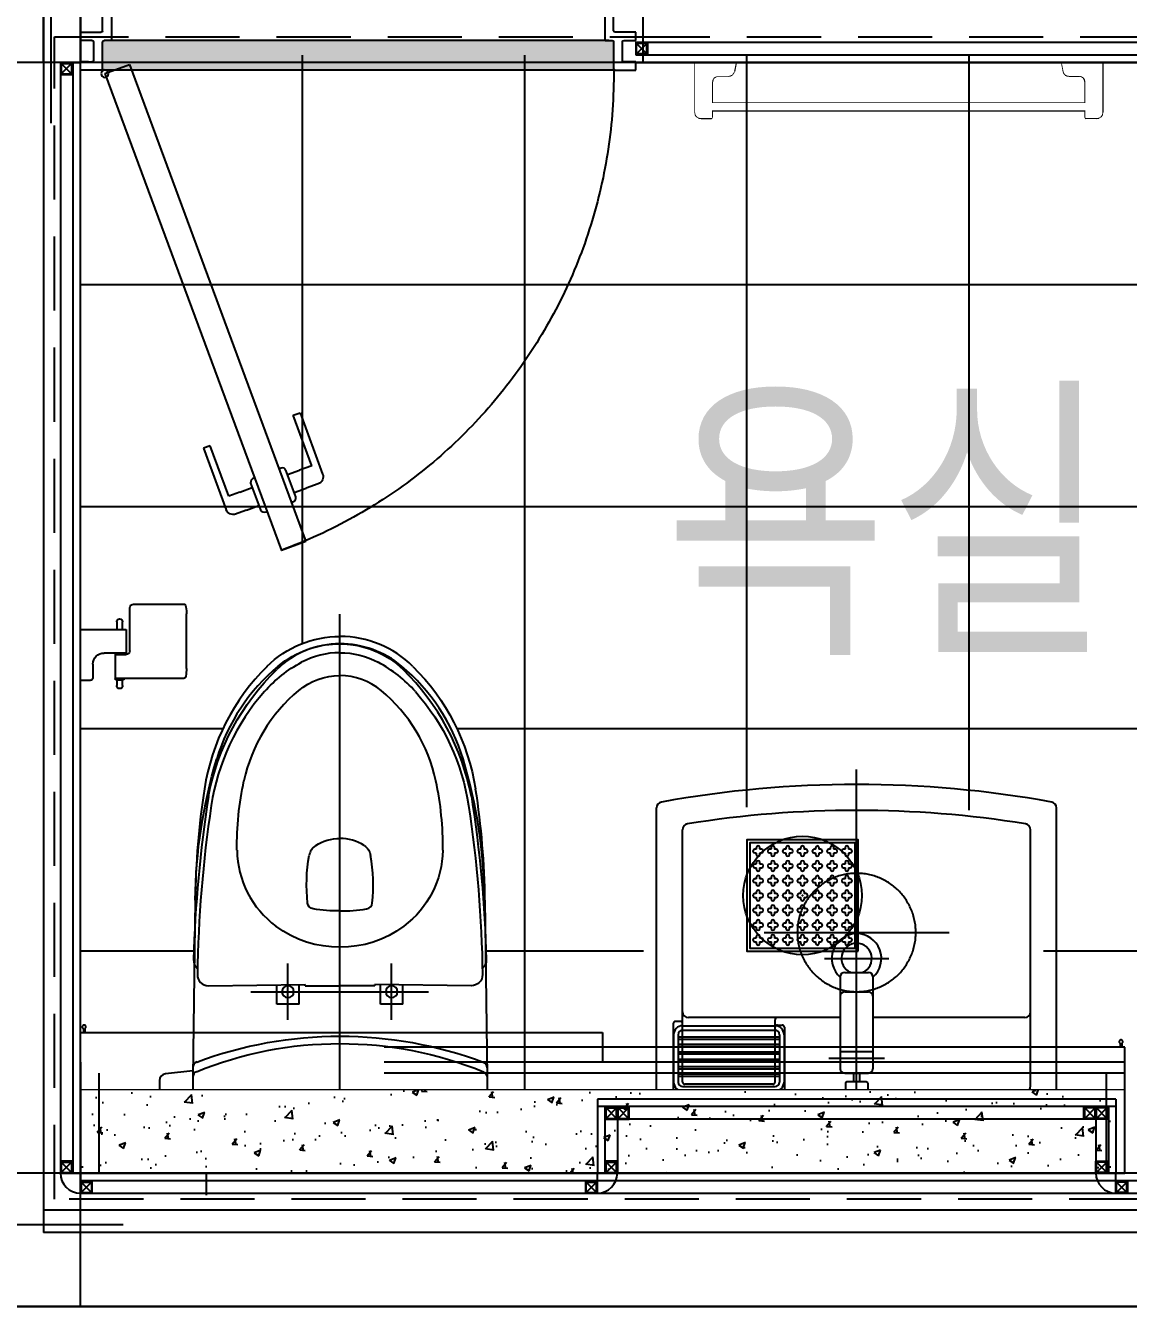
# Model space of a CAD drawing. Header units: millimetres. Extents: x 0 to 1390178, y 0 to 110113.
# Drawn here: x 780618 to 782107, y 23571 to 25301 of the extents above; entities that cross this region are included whole.
import ezdxf
from ezdxf.enums import TextEntityAlignment as Align
from ezdxf.lldxf.tags import DXFTag
from ezdxf.xclip import XClip

# ---------------------------------------------------------------- set-up
doc = ezdxf.new("R2010")
doc.units = ezdxf.units.MM
doc.header["$LTSCALE"] = 100
doc.header["$XCLIPFRAME"] = 0
for name, pattern in [('X - 단위세대 확장형$0$CEN', [62, 60, -1, 0, -1]), ('X - 단위세대 확장형$0$HID', [1.5, 1, -0.5]), ('X - 단위세대 확장형$0$X-55$0$CEN', [65, 60, -2, 1, -2]), ('X - 단위세대 확장형$0$X-55$0$CENTER', [50.8, 31.75, -6.35, 6.35, -6.35]), ('X - 단위세대 확장형$0$X-55$0$HIDDEN2', [4.7625, 3.175, -1.5875]), ('X - 평면도$0$CEN', [62, 60, -1, 0, -1])]:
    doc.linetypes.add(name, pattern=pattern)
for name, color, linetype in [('AA-XXXX-TEXT', 3, 'Continuous'), ('SYM', 7, 'Continuous'), ('X - 단위세대 확장형$0$0 TILE LINE & HATCH', 8, 'Continuous'), ('X - 단위세대 확장형$0$A-Drain', 8, 'Continuous'), ('X - 단위세대 확장형$0$A-ETC', 7, 'Continuous'), ('X - 단위세대 확장형$0$A-TILE', 253, 'Continuous'), ('X - 단위세대 확장형$0$AA-WAXM-CONC', 2, 'Continuous'), ('X - 단위세대 확장형$0$AA-WAXM-DRYW', 7, 'Continuous'), ('X - 단위세대 확장형$0$AA-XXXX-CNTL', 1, 'X - 단위세대 확장형$0$CEN'), ('X - 단위세대 확장형$0$LH-UBR', 4, 'Continuous'), ('X - 단위세대 확장형$0$TOIL', 4, 'Continuous'), ('X - 단위세대 확장형$0$UBR WALL', 4, 'Continuous'), ('X - 단위세대 확장형$0$UBR내부자재', 6, 'Continuous'), ('X - 단위세대 확장형$0$X-25$0$AA-FFXM-SANI', 4, 'Continuous'), ('X - 단위세대 확장형$0$X-55$0$AA-FFXM-SANI', 4, 'Continuous'), ('X - 단위세대 확장형$0$X-55$0$AA-XXXX-PAT1', 9, 'Continuous'), ('X - 단위세대 확장형$0$X-55$0$AA-XXXX-PAT2', 1, 'Continuous'), ('X - 평면도$0$AA-XXXX-CNTL', 1, 'X - 평면도$0$CEN')]:
    doc.layers.add(name, color=color, linetype=linetype)
doc.layers.add('X - 단위세대 확장형$0$A-door', color=4, linetype='Continuous', lineweight=25)
doc.layers.add('X - 단위세대 확장형$0$A-MC', color=171, linetype='Continuous', plot=False)
doc.styles.add('HAUD01', font='Dotum.ttf')
tags = doc.linetypes.add('X - 단위세대 확장형$0$X-55$0$DASHDOT', pattern=[70, 31, -13, 13, -13]).pattern_tags.tags
tags[10:11] = [DXFTag(74, 4), DXFTag(75, 0), DXFTag(340, '0'), DXFTag(46, 0.0), DXFTag(50, 0.0), DXFTag(44, 0.0), DXFTag(45, 0.0)]
tags[8:9] = [DXFTag(74, 4), DXFTag(75, 0), DXFTag(340, '0'), DXFTag(46, 0.0), DXFTag(50, 0.0), DXFTag(44, 0.0), DXFTag(45, 0.0)]
tags[6:7] = [DXFTag(74, 4), DXFTag(75, 0), DXFTag(340, '0'), DXFTag(46, 0.0), DXFTag(50, 0.0), DXFTag(44, 0.0), DXFTag(45, 0.0)]
tags[4:5] = [DXFTag(74, 4), DXFTag(75, 0), DXFTag(340, '0'), DXFTag(46, 0.0), DXFTag(50, 0.0), DXFTag(44, 0.0), DXFTag(45, 0.0)]

# ---------------------------------------------------------------- blocks, each defined once
blk = doc.blocks.new('X - 단위세대 확장형$0$X-55$0$A$C226A4EFB')
at = {"layer": 'X - 단위세대 확장형$0$X-55$0$AA-XXXX-PAT2', "ltscale": 5}
h = blk.add_hatch(dxfattribs=at)
h.set_pattern_fill('AR-CONC', color=256, scale=0.1, angle=90)
h.set_pattern_definition([(140, (-25606.683, 638.014), (1.5939086, 18.218467), [1.905, -20.955]), (85, (-25606.683, 638.014), (-19.105685, -3.524342), [1.524, -16.764058]), (190.451445, (-25606.55, 639.533), (-17.511775, 14.694125), [1.619001, -17.809024]), (136.1842, (-25611.763, 638.014), (4.204233, 27.107904), [2.8575, -31.4325]), (186.63556, (-25611.413, 640.273), (-24.742612, 23.740413), [2.428502, -26.71356]), (81.18415, (-25611.763, 638.014), (-24.742612, 23.740413), [2.285997, -25.145973]), (111, (-25610.493, 640.554), (10.22652, 15.161439), [1.905, -20.955]), (56, (-25610.493, 640.554), (-18.418797, 6.180203), [1.524, -16.764]), (161.451445, (-25609.64, 641.818), (-8.192277, 21.341642), [1.619001, -17.808994]), (127.5, (-25606.683, 638.0145), (-8.4555039, 0.3088603), [0, -16.5608, 0, -17.018, 0, -16.8275]), (97.5, (-25606.683, 638.0145), (-10.0180575, 6.6819663), [0, -9.7028, 0, -16.1798, 0, -6.4135]), (57.5, (-25606.683, 632.35), (0.5728744, 13.5590595), [0, -6.35, 0, -19.812, 0, -26.289]), (47.5, (-25606.683, 629.81), (-2.542649, 14.812918), [0, -8.255, 0, -13.1572, 0, -18.669])])
h.paths.add_polyline_path([(730.9, 1370.6), (690.9, 1370.8), (690.9, 680.8), (730.9, 680.6)])
at = {"layer": 'X - 단위세대 확장형$0$A-door'}
for p, q in [((690.9, 1372.7), (690.9, 1400.7)), ((690.9, 1400.7), (701.9, 1400.7)), ((701.9, 1400.7), (701.9, 1382.7)), ((730.9, 1400.7), (741.9, 1400.7)), ((730.9, 1384.7), (730.9, 1400.7)), ((741.9, 1400.7), (741.9, 1372.7)), ((809.9, 1372.7), (809.9, 1400.7)), ((809.9, 1400.7), (820.9, 1400.7)), ((820.9, 1400.7), (820.9, 1365.2)), ((690.9, 1372.7), (690.9, 678.7)), ((728.9, 1370.7), (692.9, 1370.7)), ((701.9, 1382.7), (728.9, 1382.7)), ((730.9, 1359.2), (730.9, 1368.7)), ((743.9, 1370.7), (807.9, 1370.7)), ((730.9, 1364), (730.9, 687.5)), ((800.9, 1358.7), (731.4, 1358.7)), ((818, 1361.7), (800.9, 1358.7)), ((820.9, 1365.6), (820.9, 686.3)), ((132.1, 971.8), (126.1, 955.6)), ((228, 947.3), (144.9, 977.8)), ((54, 955.3), (41.8, 922.1)), ((698.2, 716.9), (54, 955.3)), ((120.1, 939.3), (126.1, 955.6)), ((156.4, 963.1), (150.4, 946.7)), ((156.4, 963.1), (224.6, 938)), ((144.4, 930.4), (150.4, 946.7)), ((224.6, 938), (228, 947.3)), ((686, 683.7), (41.8, 922.1)), ((96.6, 875.1), (102.6, 891.7)), ((120.8, 866.2), (126.9, 882.8)), ((96.6, 875.1), (90.5, 858.6)), ((120.8, 866.2), (115.3, 851.2)), ((115.3, 851.2), (183.5, 826.1)), ((180.1, 816.9), (97, 847.4)), ((183.5, 826.1), (180.1, 816.9)), ((686, 683.7), (698.2, 716.9)), ((730.9, 692.2), (730.9, 682.7)), ((800.9, 692.7), (731.4, 692.7)), ((818, 689.7), (800.9, 692.7)), ((690.9, 678.7), (690.9, 650.7)), ((741.9, 650.7), (741.9, 678.7)), ((743.9, 680.7), (807.9, 680.7)), ((809.9, 678.7), (809.9, 650.7)), ((820.9, 650.7), (820.9, 686.3)), ((701.9, 650.7), (701.9, 666.7)), ((701.9, 661.7), (701.9, 650.7)), ((703.9, 668.7), (728.9, 668.7)), ((730.9, 666.7), (730.9, 650.7)), ((690.9, 650.7), (701.9, 650.7)), ((730.9, 650.7), (741.9, 650.7)), ((809.9, 650.7), (820.9, 650.7))]:
    blk.add_line(p, q, dxfattribs=at)
for points in [[(106.9, 935.9), (107.9, 938.5, -0.414214), (114.3, 941.4), (132.3, 934.8), (150.2, 928.2, -0.414214), (153.2, 921.8), (152.2, 919.2)], [(140, 886), (139.6, 884.8, -0.363045), (132.7, 880.6), (114.8, 887.2), (96.8, 893.8, -0.363045), (94.3, 901.5), (94.7, 902.6)]]:
    blk.add_lwpolyline(points, format="xyb", dxfattribs=at)
blk.add_lwpolyline([(692.9, 680.7), (728.9, 680.7)], dxfattribs=at)
blk.add_circle((686, 683.7), 5.03, dxfattribs=at)
for centre, radius, start, end in [((703.9, 1384.7), 2, 180, 270), ((728.9, 1384.7), 2, 270, 0), ((692.9, 1372.7), 2, 180, 270), ((728.9, 1368.7), 2, 0, 90), ((743.9, 1372.7), 2, 180, 270), ((807.9, 1372.7), 2, 270, 0), ((731.4, 1359.2), 0.5, 180, 270), ((817.4, 1365.2), 3.5, 280, 0), ((141.5, 968.4), 10, 69.8225, 159.8225), ((100.5, 856.8), 10, 159.8225, 249.8225), ((731.4, 692.2), 0.5, 90, 180), ((692.9, 678.7), 2, 90, 180), ((728.9, 682.7), 2, 270, 0), ((743.9, 678.7), 2, 90, 180), ((807.9, 678.7), 2, 0, 90), ((817.4, 686.3), 3.5, 0, 80), ((703.9, 666.7), 2, 90, 180), ((728.9, 666.7), 2, 0, 90)]:
    blk.add_arc(centre, radius, start, end, dxfattribs=at)
at = {"layer": 'X - 단위세대 확장형$0$A-door', "color": 1, "linetype": 'X - 단위세대 확장형$0$X-55$0$CENTER', "ltscale": 4}
blk.add_arc((685.4, 685.4), 685.4, 89.532, 159.8115, dxfattribs=at)
blk = doc.blocks.new('X - 단위세대 확장형$0$X-55$0$A$C9c1d72a0')
at = {"layer": 'X - 단위세대 확장형$0$X-55$0$AA-FFXM-SANI', "color": 6}
for p, q in [((55, 75), (0, 75)), ((0, 75), (0, 8)), ((55, 75), (52.6, 62.9)), ((495, 75), (550, 75)), ((495, 75), (497.4, 62.9)), ((550, 75), (550, 8)), ((44.9, 57), (31, 57)), ((505.1, 57), (519, 57)), ((23, 1), (23, 49)), ((527, 1), (527, 49)), ((23, 20.4), (527, 20.4)), ((23, 10.4), (527, 10.4)), ((8, 0), (22, 0)), ((542, 0), (528, 0))]:
    blk.add_line(p, q, dxfattribs=at)
for centre, radius, start, end in [((31, 49), 8, 90, 180), ((44.9, 65), 8, 270, 344.4759), ((505.1, 65), 8, 195.5241, 270), ((519, 49), 8, 0, 90), ((8, 8), 8, 180, 270), ((22, 1), 1, 270, 0), ((528, 1), 1, 180, 270), ((542, 8), 8, 270, 0)]:
    blk.add_arc(centre, radius, start, end, dxfattribs=at)
at = {"color": 6}
blk.add_wipeout([(0, 75), (55, 75), (53.8, 68.9), (52.1, 61.4), (49.8, 58.6), (49.8, 58.6), (46.5, 57.2), (44.9, 57), (33.2, 57), (31, 57), (26.7, 55.7), (25.3, 54.7), (23.5, 51.8), (23, 49), (23, 20.4), (527, 20.4), (527, 49), (526.1, 52.7), (524.7, 54.7), (524.7, 54.7), (522, 56.4), (520.4, 56.9), (509.6, 57), (505.1, 57), (501.9, 57.6), (501.9, 57.6), (500.2, 58.6), (498.7, 60.1), (498.7, 60.1), (497.4, 62.9), (497.4, 62.9), (495, 75), (550, 75), (550, 8), (549.9, 6.8), (549.5, 5.2), (548.9, 3.9), (547.7, 2.3), (546.6, 1.4), (544.8, 0.5), (543.3, 0.1), (542, 0), (541, 0), (528, 0), (527.6, 0.1), (527.3, 0.3), (527.3, 0.3), (527.1, 0.5), (527.1, 0.7), (527, 0.8), (527, 1), (527, 10.4), (23, 10.4), (23, 1), (22.9, 0.6), (22.7, 0.3), (22.3, 0), (22, 0), (21.7, 0), (8.8, 0), (8, 0), (6, 0.3), (5, 0.6), (3.9, 1.1), (2.3, 2.3), (2.3, 2.3), (1, 4.1), (0.6, 4.9), (0.2, 6.1), (0.2, 6.1), (0, 8), (0, 8.8)], dxfattribs=at).dxf.layer = 'X - 단위세대 확장형$0$X-55$0$AA-FFXM-SANI'
blk = doc.blocks.new('X - 단위세대 확장형$0$X-55$0$계림_C-482-T')
at = {"layer": 'X - 단위세대 확장형$0$TOIL', "linetype": 'Continuous'}
for p, q in [((20, -192), (20, 192)), ((368.6, 195.5), (28.1, 200)), ((253, 177.3), (255, 47)), ((228, 85), (228, 55)), ((228, 85), (254.4, 85)), ((228, 55), (254.9, 55)), ((253, 47), (255, 47)), ((253, 47), (253, 0)), ((253, -47), (253, 0)), ((253, -47), (255, -47)), ((253, -177.3), (255, -47)), ((228, -55), (228, -85)), ((228, -55), (254.9, -55)), ((228, -85), (254.4, -85)), ((0, -214), (0, -146.3)), ((4, -150), (0, -150)), ((0, -210), (0, -150)), ((18, -164), (18, -196)), ((20, -169.7), (18, -169.7)), ((20, -190.2), (18, -190.2)), ((368.6, -195.5), (28.1, -200)), ((82, -199.3), (87, -236.3)), ((138, -198.5), (134, -235.7)), ((4, -210), (0, -210)), ((125.1, -243.7), (96.1, -244.1))]:
    blk.add_line(p, q, dxfattribs=at)
at = {"layer": 'X - 단위세대 확장형$0$TOIL', "color": 1, "linetype": 'X - 단위세대 확장형$0$X-55$0$CEN'}
for p, q in [((245, -120.2), (245, 119.8)), ((207, 69.8), (283, 69.8)), ((0, 0), (755, 0)), ((207, -70.2), (283, -70.2)), ((-30, -180), (50, -180))]:
    blk.add_line(p, q, dxfattribs=at)
at = {"layer": 'X - 단위세대 확장형$0$TOIL', "color": 8, "flags": 128}
for points in [[(368.6, 195.5, -0.069276), (559.4, 166.3)], [(508.6, 177.5, -0.153281), (680.3, 85.2)], [(559.4, 166.3, -0.146734), (684.9, 83.2)], [(436.1, 138.9, -0.057005), (529.9, 129.6)], [(529.9, 129.6, -0.167296), (651.9, 55.7)], [(684.9, 83.2, -0.175371), (715, 0)], [(651.9, 55.7, -0.175371), (672, 0)], [(354.1, 0, -0.037774), (356.9, 36.1)], [(354.1, 0, -0.037774), (356.9, 36.1)], [(356.9, 36.1, -0.340717), (364.8, 43.7)], [(364.8, 43.7, -0.070312), (429.2, 41.5)], [(442.4, 32.7, -0.145176), (452.1, 0)], [(442.4, 32.7, -0.145176), (452.1, 0)], [(715, 0, -0.195798), (680.3, -85.2)], [(442.4, -32.7, -0.207813), (429.2, -41.5)], [(651.9, -55.7, -0.167296), (529.9, -129.6)], [(436.1, -138.9, -0.233552), (333.6, -86.4)], [(684.9, -83.2, -0.146734), (559.4, -166.3)], [(508.6, -177.5, -0.032318), (288.4, -197.6)]]:
    blk.add_lwpolyline(points, format="xyb", dxfattribs=at)
at = {"layer": 'X - 단위세대 확장형$0$TOIL', "linetype": 'Continuous', "flags": 128}
for points in [[(650.4, 101.9, -0.089429), (690, 51.8)], [(684.5, 98.4, -0.197475), (725, 0)], [(703, 0, -0.12324), (690, -51.8)], [(650.4, -101.9, -0.144538), (496.5, -173.7)], [(684.5, -98.4, -0.160769), (519.2, -182.9)], [(4, -150, -0.414214), (18, -164)], [(268.2, -192.5, -0.418484), (253, -177.5)], [(496.5, -173.7, -0.033715), (268.2, -192.5)], [(519.2, -182.9, -0.034955), (368.6, -195.5)], [(150.1, -193.3, -0.309301), (142.7, -198.5)], [(288.4, -197.6, -0.225843), (276.6, -192.4)], [(134, -235.7, -0.379025), (125.1, -243.7)]]:
    blk.add_lwpolyline(points, format="xyb", dxfattribs=at)
at = {"layer": 'X - 단위세대 확장형$0$TOIL', "flags": 128}
blk.add_lwpolyline([(137, -193.7, -0.301225), (129.7, -198.6)], format="xyb", dxfattribs=at)
at = {"layer": 'X - 단위세대 확장형$0$TOIL', "linetype": 'Continuous'}
for centre in [(245, 69.8), (245, -70.2)]:
    blk.add_circle(centre, 8, dxfattribs=at)
for centre, radius, start, end in [((28, 192), 8, 90, 180), ((142.6, 190.5), 8, 20.4909, 89.2385), ((-367.1, 0), 552.1, 339.5091, 20.4909), ((268, 177.5), 15, 89.1659, 180), ((243.5, -1507.3), 1700, 81.4419, 89.1659), ((288, 182.6), 15, 88.4964, 139.4017), ((354.2, -884.5), 1080, 81.2159, 89.2985), ((451.8, -122.9), 300, 48.5441, 81.4419), ((473.9, -109.8), 296.2, 44.6829, 81.2159), ((593, 0), 110, 0, 28.1029), ((585, 0), 140, 315.3171, 0), ((531.3, 33), 180, 311.4559, 331.8971), ((4, -196), 14, 270, 360), ((28, -192), 8, 180, 270.7615), ((95.9, -235.1), 9, 187.7283, 270.76)]:
    blk.add_arc(centre, radius, start, end, dxfattribs=at)
at = {"layer": 'X - 단위세대 확장형$0$TOIL'}
for centre, radius, start, end in [((129.6, 190.6), 8, 22.1841, 89.2385), ((-337.9, 0), 512.9, 337.8159, 22.1841)]:
    blk.add_arc(centre, radius, start, end, dxfattribs=at)
at = {"layer": 'X - 단위세대 확장형$0$TOIL', "color": 8}
for centre, radius, start, end in [((243.5, -1513.8), 1712, 81.0921, 88.4964), ((438, 8.9), 130, 90.8275, 143.411), ((450, 0), 145, 143.411, 216.589), ((593, 0), 122, 0, 44.3131), ((425.7, 21.8), 20, 33.0409, 79.9998), ((587, -1), 128, 342.6326, 18.0424), ((392.1, 0), 60, 326.9591, 0.0001), ((585, 0), 87, 320.2125, 0), ((585, 0), 130, 320.2125, 0), ((594.1, 0), 240, 180, 188.653), ((365.8, -34.8), 9, 188.653, 263.9124), ((389.2, 185), 230, 263.9124, 280.0002), ((447.4, 142.1), 325.5, 280.8287, 315.6869), ((442.1, 276), 415, 269.1725, 282.2229), ((359.3, 504.5), 700, 270.7618, 286.6131)]:
    blk.add_arc(centre, radius, start, end, dxfattribs=at)
blk = doc.blocks.new('X - 단위세대 확장형$0$A$C49536B45')
at = {"layer": 'X - 단위세대 확장형$0$A-Drain', "color": 252, "linetype": 'X - 단위세대 확장형$0$X-55$0$HIDDEN2', "ltscale": 10}
for p, q in [((0, 125), (0, -125)), ((-125, 0), (125, 0))]:
    blk.add_line(p, q, dxfattribs=at)
blk.add_circle((0, 0), 80, dxfattribs=at)
blk = doc.blocks.new('X - 단위세대 확장형$0$X-55$0$L-206D')
at = {"layer": 'X - 단위세대 확장형$0$TOIL', "color": 1, "linetype": 'X - 단위세대 확장형$0$X-55$0$DASHDOT'}
for p, q in [((5314.4, 17756), (5314.4, 17281)), ((5276.9, 17671), (5351.9, 17671)), ((5357.9, 17536), (5270.9, 17536))]:
    blk.add_line(p, q, dxfattribs=at)
at = {"layer": 'X - 단위세대 확장형$0$TOIL', "linetype": 'Continuous'}
for p, q in [((5044.4, 17736), (5044.4, 17332.7)), ((5044.4, 17736), (5584.4, 17736)), ((5584.4, 17736), (5584.4, 17332.7)), ((5087.4, 17716), (5558.9, 17716)), ((5079.4, 17708), (5079.4, 17608)), ((5327.4, 17714.4), (5301.4, 17714.4)), ((5327.4, 17702.4), (5301.4, 17702.4)), ((5310.4, 17691), (5310.4, 17702.4)), ((5318.4, 17691), (5318.4, 17702.4)), ((5411.9, 17629), (5411.9, 17713)), ((5412.4, 17639), (5412.4, 17703)), ((5418.4, 17639), (5418.4, 17703)), ((5549.4, 17715), (5424.4, 17715)), ((5549.4, 17709), (5424.4, 17709)), ((5424.4, 17703), (5424.4, 17619)), ((5427.4, 17706), (5546.4, 17706)), ((5549.4, 17703), (5549.4, 17608)), ((5555.4, 17639), (5555.4, 17703)), ((5561.4, 17639), (5561.4, 17703)), ((5561.9, 17624), (5561.9, 17713)), ((5292.4, 17587), (5292.4, 17685)), ((5330.4, 17691), (5298.4, 17691)), ((5336.4, 17587), (5336.4, 17685)), ((5336.4, 17661.8), (5292.4, 17661.8)), ((5549.4, 17633), (5424.4, 17633)), ((5087.4, 17616), (5292.4, 17616)), ((5336.4, 17616), (5541.4, 17616)), ((5421.4, 17626), (5414.9, 17626)), ((5549.4, 17627), (5424.4, 17627)), ((5552.4, 17621), (5558.9, 17621)), ((5079.4, 17608), (5079.4, 17362.2)), ((5549.4, 17608), (5549.4, 17362.2)), ((5292.4, 17560.8), (5292.4, 17587)), ((5330.4, 17581), (5298.4, 17581)), ((5336.4, 17560.8), (5336.4, 17587)), ((5330.4, 17554.8), (5298.4, 17554.8))]:
    blk.add_line(p, q, dxfattribs=at)
at = {"layer": 'X - 단위세대 확장형$0$TOIL', "color": 130, "linetype": 'Continuous'}
for p, q in [((5555.4, 17695), (5418.4, 17695)), ((5555.4, 17692), (5418.4, 17692)), ((5555.4, 17685), (5418.4, 17685)), ((5555.4, 17682), (5418.4, 17682)), ((5555.4, 17675), (5418.4, 17675)), ((5555.4, 17672), (5418.4, 17672)), ((5555.4, 17665), (5418.4, 17665)), ((5555.4, 17662), (5418.4, 17662)), ((5555.4, 17655), (5418.4, 17655)), ((5555.4, 17652), (5418.4, 17652)), ((5555.4, 17645), (5418.4, 17645)), ((5555.4, 17642), (5418.4, 17642))]:
    blk.add_line(p, q, dxfattribs=at)
at = {"layer": 'X - 단위세대 확장형$0$TOIL', "linetype": 'Continuous'}
for centre, radius, start, end in [((5087.4, 17708), 8, 90, 180), ((5414.9, 17713), 3, 90, 180), ((5558.9, 17713), 3, 0, 90), ((5301.4, 17712.4), 2, 90, 180), ((5301.4, 17704.4), 2, 180, 270), ((5327.4, 17712.4), 2, 0, 90), ((5327.4, 17704.4), 2, 270, 0), ((5424.4, 17703), 12, 90, 180), ((5424.4, 17703), 6, 90, 180), ((5427.4, 17703), 3, 90, 179.998), ((5546.4, 17703), 3, 0, 90), ((5549.4, 17703), 12, 0, 90), ((5549.4, 17703), 6, 0, 90), ((5298.4, 17685), 6, 90, 180), ((5330.4, 17685), 6, 0, 90), ((5414.9, 17629), 3, 180.002, 270), ((5424.4, 17639), 12, 180, 270), ((5424.4, 17639), 6, 180, 270), ((5421.4, 17629), 3, 270, 0), ((5549.4, 17639), 6, 270, 0), ((5549.4, 17639), 12, 270, 0), ((5087.4, 17608), 8, 90, 180), ((5421.4, 17619), 3, 270, 0), ((5541.4, 17608), 8, 0, 90), ((5552.4, 17624), 3, 180, 270), ((5558.9, 17624), 3, 270, 0), ((5298.4, 17587), 6, 180, 270), ((5330.4, 17587), 6, 270, 0), ((5314.4, 17536), 33.5, 131.0499, 48.95), ((5298.4, 17560.8), 6, 180, 270), ((5330.4, 17560.8), 6, 270, 0), ((5314.4, 17536), 20.5, 113.7896, 66.2104), ((5087.4, 17362.2), 8, 180, 260.85), ((5314.4, 18771.5), 1435.5, 260.85, 279.15), ((5541.4, 17362.2), 8, 279.15, 0), ((5052.4, 17332.7), 8, 180, 259.68), ((5314.4, 18771.5), 1470.5, 259.68, 280.32), ((5576.4, 17332.7), 8, 280.32, 0)]:
    blk.add_arc(centre, radius, start, end, dxfattribs=at)
for points in [[(5299.4, 17704.4), (5299.4, 17708.4), (5299.4, 17712.4)], [(5329.4, 17704.4), (5329.4, 17708.4), (5329.4, 17712.4)]]:
    blk.add_open_spline(points, degree=2, dxfattribs=at)
at = {"xscale": -1}
blk.add_blockref('X - 단위세대 확장형$0$A$C49536B45', (5314.4, 17501), dxfattribs=at)
blk = doc.blocks.new('X - 단위세대 확장형$0$X-55$0$A$C14508014')
at = {"layer": 'X - 단위세대 확장형$0$X-55$0$AA-FFXM-SANI', "color": 6}
for p, q in [((103, 143.4), (34, 143.4)), ((34, 143.4), (34, 85.4)), ((103, 130.4), (103, 143.4)), ((81, 126.4), (99, 126.4)), ((66, 85.4), (66, 111.4)), ((24, 94.4), (34, 94.4)), ((66, 95.4), (66, 85.5)), ((67, 96.4), (68, 96.4)), ((68, 96.4), (100, 96.4)), ((68, 96.4), (68, 84.5)), ((68, 96.4), (68, 90.1)), ((68, 90.1), (68, 81.6)), ((100, 96.4), (100, 84.5)), ((100, 96.4), (101, 96.4)), ((100, 96.4), (100, 90.1)), ((100, 90.1), (100, 3.1)), ((102, 95.4), (102, 85.4)), ((102, 94.4), (110, 94.4)), ((0, 71.6), (0, 3.1)), ((63, 76.6), (5, 76.6)), ((34, 86.4), (24, 86.4)), ((34, 85.4), (34, 81.4)), ((34, 81.4), (66, 81.4)), ((66, 85.4), (66, 86.4)), ((66, 85.5), (66, 85.4)), ((66, 81.4), (66, 85.4)), ((68, 84.4), (67, 84.4)), ((68, 84.5), (68, 84.4)), ((100, 84.5), (100, 84.4)), ((101, 84.4), (100, 84.4)), ((110, 86.4), (102, 86.4)), ((87, 0), (13, 0))]:
    blk.add_line(p, q, dxfattribs=at)
for points in [[(0, 3.1), (0, 3), (0.1, 2.8), (0.1, 2.6), (0.2, 2.5), (0.3, 2.3), (0.5, 2.2), (0.9, 1.9), (1.7, 1.4), (3.5, 0.9), (8.9, 0.1), (13, 0)], [(87, 0), (94.6, 0.5), (97.4, 1.1), (98.6, 1.6), (99.1, 1.8), (99.3, 2), (99.5, 2.2), (99.7, 2.3), (99.8, 2.5), (99.9, 2.6), (99.9, 2.8), (100, 3), (100, 3.1)]]:
    blk.add_lwpolyline(points, dxfattribs=at)
for centre, radius, start, end in [((81, 111.4), 15, 90, 180), ((99, 130.4), 4, 270, 0), ((24, 90.4), 4, 90, 270), ((67, 95.4), 1, 89.9999, 180), ((101, 95.4), 1, 359.9998, 90.0002), ((110, 90.4), 4, 270, 90), ((5, 71.6), 5, 89.9998, 180.0002), ((63, 81.6), 5, 270, 0), ((67, 85.4), 1, 180.0002, 270.0001), ((101, 85.4), 1, 270, 0)]:
    blk.add_arc(centre, radius, start, end, dxfattribs=at)
blk = doc.blocks.new('X - 단위세대 확장형$0$X-55$0$육가')
at = {"layer": 'X - 단위세대 확장형$0$A-Drain', "color": 9}
blk.add_lwpolyline([(858.3, 222.5), (1008.3, 222.5), (1008.3, 372.5), (858.3, 372.5)], close=True, dxfattribs=at)
at = {"layer": 'X - 단위세대 확장형$0$A-Drain', "color": 252}
blk.add_lwpolyline([(862.3, 226.5), (1004.3, 226.5), (1004.3, 368.5), (862.3, 368.5)], close=True, dxfattribs=at)
for points in [[(868.8, 355), (870.3, 355, -0.414214), (870.8, 354.5), (870.8, 353, 1), (875.8, 353), (875.8, 354.5, -0.414214), (876.3, 355), (877.8, 355, 1), (877.8, 360), (876.3, 360, -0.414214), (875.8, 360.5), (875.8, 362, 1), (870.8, 362), (870.8, 360.5, -0.414214), (870.3, 360), (868.8, 360, 1)], [(888.8, 355), (890.3, 355, -0.414214), (890.8, 354.5), (890.8, 353, 1), (895.8, 353), (895.8, 354.5, -0.414214), (896.3, 355), (897.8, 355, 1), (897.8, 360), (896.3, 360, -0.414214), (895.8, 360.5), (895.8, 362, 1), (890.8, 362), (890.8, 360.5, -0.414214), (890.3, 360), (888.8, 360, 1)], [(908.8, 355), (910.3, 355, -0.414214), (910.8, 354.5), (910.8, 353, 1), (915.8, 353), (915.8, 354.5, -0.414214), (916.3, 355), (917.8, 355, 1), (917.8, 360), (916.3, 360, -0.414214), (915.8, 360.5), (915.8, 362, 1), (910.8, 362), (910.8, 360.5, -0.414214), (910.3, 360), (908.8, 360, 1)], [(928.8, 355), (930.3, 355, -0.414214), (930.8, 354.5), (930.8, 353, 1), (935.8, 353), (935.8, 354.5, -0.414214), (936.3, 355), (937.8, 355, 1), (937.8, 360), (936.3, 360, -0.414214), (935.8, 360.5), (935.8, 362, 1), (930.8, 362), (930.8, 360.5, -0.414214), (930.3, 360), (928.8, 360, 1)], [(948.8, 355), (950.3, 355, -0.414214), (950.8, 354.5), (950.8, 353, 1), (955.8, 353), (955.8, 354.5, -0.414214), (956.3, 355), (957.8, 355, 1), (957.8, 360), (956.3, 360, -0.414214), (955.8, 360.5), (955.8, 362, 1), (950.8, 362), (950.8, 360.5, -0.414214), (950.3, 360), (948.8, 360, 1)], [(968.8, 355), (970.3, 355, -0.414214), (970.8, 354.5), (970.8, 353, 1), (975.8, 353), (975.8, 354.5, -0.414214), (976.3, 355), (977.8, 355, 1), (977.8, 360), (976.3, 360, -0.414214), (975.8, 360.5), (975.8, 362, 1), (970.8, 362), (970.8, 360.5, -0.414214), (970.3, 360), (968.8, 360, 1)], [(988.8, 355), (990.3, 355, -0.414214), (990.8, 354.5), (990.8, 353, 1), (995.8, 353), (995.8, 354.5, -0.414214), (996.3, 355), (997.8, 355, 1), (997.8, 360), (996.3, 360, -0.414214), (995.8, 360.5), (995.8, 362, 1), (990.8, 362), (990.8, 360.5, -0.414214), (990.3, 360), (988.8, 360, 1)], [(868.8, 335), (870.3, 335, -0.414214), (870.8, 334.5), (870.8, 333, 1), (875.8, 333), (875.8, 334.5, -0.414214), (876.3, 335), (877.8, 335, 1), (877.8, 340), (876.3, 340, -0.414214), (875.8, 340.5), (875.8, 342, 1), (870.8, 342), (870.8, 340.5, -0.414214), (870.3, 340), (868.8, 340, 1)], [(888.8, 335), (890.3, 335, -0.414214), (890.8, 334.5), (890.8, 333, 1), (895.8, 333), (895.8, 334.5, -0.414214), (896.3, 335), (897.8, 335, 1), (897.8, 340), (896.3, 340, -0.414214), (895.8, 340.5), (895.8, 342, 1), (890.8, 342), (890.8, 340.5, -0.414214), (890.3, 340), (888.8, 340, 1)], [(908.8, 335), (910.3, 335, -0.414214), (910.8, 334.5), (910.8, 333, 1), (915.8, 333), (915.8, 334.5, -0.414214), (916.3, 335), (917.8, 335, 1), (917.8, 340), (916.3, 340, -0.414214), (915.8, 340.5), (915.8, 342, 1), (910.8, 342), (910.8, 340.5, -0.414214), (910.3, 340), (908.8, 340, 1)], [(928.8, 335), (930.3, 335, -0.414214), (930.8, 334.5), (930.8, 333, 1), (935.8, 333), (935.8, 334.5, -0.414214), (936.3, 335), (937.8, 335, 1), (937.8, 340), (936.3, 340, -0.414214), (935.8, 340.5), (935.8, 342, 1), (930.8, 342), (930.8, 340.5, -0.414214), (930.3, 340), (928.8, 340, 1)], [(948.8, 335), (950.3, 335, -0.414214), (950.8, 334.5), (950.8, 333, 1), (955.8, 333), (955.8, 334.5, -0.414214), (956.3, 335), (957.8, 335, 1), (957.8, 340), (956.3, 340, -0.414214), (955.8, 340.5), (955.8, 342, 1), (950.8, 342), (950.8, 340.5, -0.414214), (950.3, 340), (948.8, 340, 1)], [(968.8, 335), (970.3, 335, -0.414214), (970.8, 334.5), (970.8, 333, 1), (975.8, 333), (975.8, 334.5, -0.414214), (976.3, 335), (977.8, 335, 1), (977.8, 340), (976.3, 340, -0.414214), (975.8, 340.5), (975.8, 342, 1), (970.8, 342), (970.8, 340.5, -0.414214), (970.3, 340), (968.8, 340, 1)], [(988.8, 335), (990.3, 335, -0.414214), (990.8, 334.5), (990.8, 333, 1), (995.8, 333), (995.8, 334.5, -0.414214), (996.3, 335), (997.8, 335, 1), (997.8, 340), (996.3, 340, -0.414214), (995.8, 340.5), (995.8, 342, 1), (990.8, 342), (990.8, 340.5, -0.414214), (990.3, 340), (988.8, 340, 1)], [(868.8, 315), (870.3, 315, -0.414214), (870.8, 314.5), (870.8, 313, 1), (875.8, 313), (875.8, 314.5, -0.414214), (876.3, 315), (877.8, 315, 1), (877.8, 320), (876.3, 320, -0.414214), (875.8, 320.5), (875.8, 322, 1), (870.8, 322), (870.8, 320.5, -0.414214), (870.3, 320), (868.8, 320, 1)], [(888.8, 315), (890.3, 315, -0.414214), (890.8, 314.5), (890.8, 313, 1), (895.8, 313), (895.8, 314.5, -0.414214), (896.3, 315), (897.8, 315, 1), (897.8, 320), (896.3, 320, -0.414214), (895.8, 320.5), (895.8, 322, 1), (890.8, 322), (890.8, 320.5, -0.414214), (890.3, 320), (888.8, 320, 1)], [(908.8, 315), (910.3, 315, -0.414214), (910.8, 314.5), (910.8, 313, 1), (915.8, 313), (915.8, 314.5, -0.414214), (916.3, 315), (917.8, 315, 1), (917.8, 320), (916.3, 320, -0.414214), (915.8, 320.5), (915.8, 322, 1), (910.8, 322), (910.8, 320.5, -0.414214), (910.3, 320), (908.8, 320, 1)], [(928.8, 315), (930.3, 315, -0.414214), (930.8, 314.5), (930.8, 313, 1), (935.8, 313), (935.8, 314.5, -0.414214), (936.3, 315), (937.8, 315, 1), (937.8, 320), (936.3, 320, -0.414214), (935.8, 320.5), (935.8, 322, 1), (930.8, 322), (930.8, 320.5, -0.414214), (930.3, 320), (928.8, 320, 1)], [(948.8, 315), (950.3, 315, -0.414214), (950.8, 314.5), (950.8, 313, 1), (955.8, 313), (955.8, 314.5, -0.414214), (956.3, 315), (957.8, 315, 1), (957.8, 320), (956.3, 320, -0.414214), (955.8, 320.5), (955.8, 322, 1), (950.8, 322), (950.8, 320.5, -0.414214), (950.3, 320), (948.8, 320, 1)], [(968.8, 315), (970.3, 315, -0.414214), (970.8, 314.5), (970.8, 313, 1), (975.8, 313), (975.8, 314.5, -0.414214), (976.3, 315), (977.8, 315, 1), (977.8, 320), (976.3, 320, -0.414214), (975.8, 320.5), (975.8, 322, 1), (970.8, 322), (970.8, 320.5, -0.414214), (970.3, 320), (968.8, 320, 1)], [(988.8, 315), (990.3, 315, -0.414214), (990.8, 314.5), (990.8, 313, 1), (995.8, 313), (995.8, 314.5, -0.414214), (996.3, 315), (997.8, 315, 1), (997.8, 320), (996.3, 320, -0.414214), (995.8, 320.5), (995.8, 322, 1), (990.8, 322), (990.8, 320.5, -0.414214), (990.3, 320), (988.8, 320, 1)], [(868.8, 295), (870.3, 295, -0.414214), (870.8, 294.5), (870.8, 293, 1), (875.8, 293), (875.8, 294.5, -0.414214), (876.3, 295), (877.8, 295, 1), (877.8, 300), (876.3, 300, -0.414214), (875.8, 300.5), (875.8, 302, 1), (870.8, 302), (870.8, 300.5, -0.414214), (870.3, 300), (868.8, 300, 1)], [(888.8, 295), (890.3, 295, -0.414214), (890.8, 294.5), (890.8, 293, 1), (895.8, 293), (895.8, 294.5, -0.414214), (896.3, 295), (897.8, 295, 1), (897.8, 300), (896.3, 300, -0.414214), (895.8, 300.5), (895.8, 302, 1), (890.8, 302), (890.8, 300.5, -0.414214), (890.3, 300), (888.8, 300, 1)], [(908.8, 295), (910.3, 295, -0.414214), (910.8, 294.5), (910.8, 293, 1), (915.8, 293), (915.8, 294.5, -0.414214), (916.3, 295), (917.8, 295, 1), (917.8, 300), (916.3, 300, -0.414214), (915.8, 300.5), (915.8, 302, 1), (910.8, 302), (910.8, 300.5, -0.414214), (910.3, 300), (908.8, 300, 1)], [(928.8, 295), (930.3, 295, -0.414214), (930.8, 294.5), (930.8, 293, 1), (935.8, 293), (935.8, 294.5, -0.414214), (936.3, 295), (937.8, 295, 1), (937.8, 300), (936.3, 300, -0.414214), (935.8, 300.5), (935.8, 302, 1), (930.8, 302), (930.8, 300.5, -0.414214), (930.3, 300), (928.8, 300, 1)], [(948.8, 295), (950.3, 295, -0.414214), (950.8, 294.5), (950.8, 293, 1), (955.8, 293), (955.8, 294.5, -0.414214), (956.3, 295), (957.8, 295, 1), (957.8, 300), (956.3, 300, -0.414214), (955.8, 300.5), (955.8, 302, 1), (950.8, 302), (950.8, 300.5, -0.414214), (950.3, 300), (948.8, 300, 1)], [(968.8, 295), (970.3, 295, -0.414214), (970.8, 294.5), (970.8, 293, 1), (975.8, 293), (975.8, 294.5, -0.414214), (976.3, 295), (977.8, 295, 1), (977.8, 300), (976.3, 300, -0.414214), (975.8, 300.5), (975.8, 302, 1), (970.8, 302), (970.8, 300.5, -0.414214), (970.3, 300), (968.8, 300, 1)], [(988.8, 295), (990.3, 295, -0.414214), (990.8, 294.5), (990.8, 293, 1), (995.8, 293), (995.8, 294.5, -0.414214), (996.3, 295), (997.8, 295, 1), (997.8, 300), (996.3, 300, -0.414214), (995.8, 300.5), (995.8, 302, 1), (990.8, 302), (990.8, 300.5, -0.414214), (990.3, 300), (988.8, 300, 1)], [(868.8, 275), (870.3, 275, -0.414214), (870.8, 274.5), (870.8, 273, 1), (875.8, 273), (875.8, 274.5, -0.414214), (876.3, 275), (877.8, 275, 1), (877.8, 280), (876.3, 280, -0.414214), (875.8, 280.5), (875.8, 282, 1), (870.8, 282), (870.8, 280.5, -0.414214), (870.3, 280), (868.8, 280, 1)], [(888.8, 275), (890.3, 275, -0.414214), (890.8, 274.5), (890.8, 273, 1), (895.8, 273), (895.8, 274.5, -0.414214), (896.3, 275), (897.8, 275, 1), (897.8, 280), (896.3, 280, -0.414214), (895.8, 280.5), (895.8, 282, 1), (890.8, 282), (890.8, 280.5, -0.414214), (890.3, 280), (888.8, 280, 1)], [(908.8, 275), (910.3, 275, -0.414214), (910.8, 274.5), (910.8, 273, 1), (915.8, 273), (915.8, 274.5, -0.414214), (916.3, 275), (917.8, 275, 1), (917.8, 280), (916.3, 280, -0.414214), (915.8, 280.5), (915.8, 282, 1), (910.8, 282), (910.8, 280.5, -0.414214), (910.3, 280), (908.8, 280, 1)], [(928.8, 275), (930.3, 275, -0.414214), (930.8, 274.5), (930.8, 273, 1), (935.8, 273), (935.8, 274.5, -0.414214), (936.3, 275), (937.8, 275, 1), (937.8, 280), (936.3, 280, -0.414214), (935.8, 280.5), (935.8, 282, 1), (930.8, 282), (930.8, 280.5, -0.414214), (930.3, 280), (928.8, 280, 1)], [(948.8, 275), (950.3, 275, -0.414214), (950.8, 274.5), (950.8, 273, 1), (955.8, 273), (955.8, 274.5, -0.414214), (956.3, 275), (957.8, 275, 1), (957.8, 280), (956.3, 280, -0.414214), (955.8, 280.5), (955.8, 282, 1), (950.8, 282), (950.8, 280.5, -0.414214), (950.3, 280), (948.8, 280, 1)], [(968.8, 275), (970.3, 275, -0.414214), (970.8, 274.5), (970.8, 273, 1), (975.8, 273), (975.8, 274.5, -0.414214), (976.3, 275), (977.8, 275, 1), (977.8, 280), (976.3, 280, -0.414214), (975.8, 280.5), (975.8, 282, 1), (970.8, 282), (970.8, 280.5, -0.414214), (970.3, 280), (968.8, 280, 1)], [(988.8, 275), (990.3, 275, -0.414214), (990.8, 274.5), (990.8, 273, 1), (995.8, 273), (995.8, 274.5, -0.414214), (996.3, 275), (997.8, 275, 1), (997.8, 280), (996.3, 280, -0.414214), (995.8, 280.5), (995.8, 282, 1), (990.8, 282), (990.8, 280.5, -0.414214), (990.3, 280), (988.8, 280, 1)], [(868.8, 255), (870.3, 255, -0.414214), (870.8, 254.5), (870.8, 253, 1), (875.8, 253), (875.8, 254.5, -0.414214), (876.3, 255), (877.8, 255, 1), (877.8, 260), (876.3, 260, -0.414214), (875.8, 260.5), (875.8, 262, 1), (870.8, 262), (870.8, 260.5, -0.414214), (870.3, 260), (868.8, 260, 1)], [(888.8, 255), (890.3, 255, -0.414214), (890.8, 254.5), (890.8, 253, 1), (895.8, 253), (895.8, 254.5, -0.414214), (896.3, 255), (897.8, 255, 1), (897.8, 260), (896.3, 260, -0.414214), (895.8, 260.5), (895.8, 262, 1), (890.8, 262), (890.8, 260.5, -0.414214), (890.3, 260), (888.8, 260, 1)], [(908.8, 255), (910.3, 255, -0.414214), (910.8, 254.5), (910.8, 253, 1), (915.8, 253), (915.8, 254.5, -0.414214), (916.3, 255), (917.8, 255, 1), (917.8, 260), (916.3, 260, -0.414214), (915.8, 260.5), (915.8, 262, 1), (910.8, 262), (910.8, 260.5, -0.414214), (910.3, 260), (908.8, 260, 1)], [(928.8, 255), (930.3, 255, -0.414214), (930.8, 254.5), (930.8, 253, 1), (935.8, 253), (935.8, 254.5, -0.414214), (936.3, 255), (937.8, 255, 1), (937.8, 260), (936.3, 260, -0.414214), (935.8, 260.5), (935.8, 262, 1), (930.8, 262), (930.8, 260.5, -0.414214), (930.3, 260), (928.8, 260, 1)], [(948.8, 255), (950.3, 255, -0.414214), (950.8, 254.5), (950.8, 253, 1), (955.8, 253), (955.8, 254.5, -0.414214), (956.3, 255), (957.8, 255, 1), (957.8, 260), (956.3, 260, -0.414214), (955.8, 260.5), (955.8, 262, 1), (950.8, 262), (950.8, 260.5, -0.414214), (950.3, 260), (948.8, 260, 1)], [(968.8, 255), (970.3, 255, -0.414214), (970.8, 254.5), (970.8, 253, 1), (975.8, 253), (975.8, 254.5, -0.414214), (976.3, 255), (977.8, 255, 1), (977.8, 260), (976.3, 260, -0.414214), (975.8, 260.5), (975.8, 262, 1), (970.8, 262), (970.8, 260.5, -0.414214), (970.3, 260), (968.8, 260, 1)], [(988.8, 255), (990.3, 255, -0.414214), (990.8, 254.5), (990.8, 253, 1), (995.8, 253), (995.8, 254.5, -0.414214), (996.3, 255), (997.8, 255, 1), (997.8, 260), (996.3, 260, -0.414214), (995.8, 260.5), (995.8, 262, 1), (990.8, 262), (990.8, 260.5, -0.414214), (990.3, 260), (988.8, 260, 1)], [(868.8, 235), (870.3, 235, -0.414214), (870.8, 234.5), (870.8, 233, 1), (875.8, 233), (875.8, 234.5, -0.414214), (876.3, 235), (877.8, 235, 1), (877.8, 240), (876.3, 240, -0.414214), (875.8, 240.5), (875.8, 242, 1), (870.8, 242), (870.8, 240.5, -0.414214), (870.3, 240), (868.8, 240, 1)], [(888.8, 235), (890.3, 235, -0.414214), (890.8, 234.5), (890.8, 233, 1), (895.8, 233), (895.8, 234.5, -0.414214), (896.3, 235), (897.8, 235, 1), (897.8, 240), (896.3, 240, -0.414214), (895.8, 240.5), (895.8, 242, 1), (890.8, 242), (890.8, 240.5, -0.414214), (890.3, 240), (888.8, 240, 1)], [(908.8, 235), (910.3, 235, -0.414214), (910.8, 234.5), (910.8, 233, 1), (915.8, 233), (915.8, 234.5, -0.414214), (916.3, 235), (917.8, 235, 1), (917.8, 240), (916.3, 240, -0.414214), (915.8, 240.5), (915.8, 242, 1), (910.8, 242), (910.8, 240.5, -0.414214), (910.3, 240), (908.8, 240, 1)], [(928.8, 235), (930.3, 235, -0.414214), (930.8, 234.5), (930.8, 233, 1), (935.8, 233), (935.8, 234.5, -0.414214), (936.3, 235), (937.8, 235, 1), (937.8, 240), (936.3, 240, -0.414214), (935.8, 240.5), (935.8, 242, 1), (930.8, 242), (930.8, 240.5, -0.414214), (930.3, 240), (928.8, 240, 1)], [(948.8, 235), (950.3, 235, -0.414214), (950.8, 234.5), (950.8, 233, 1), (955.8, 233), (955.8, 234.5, -0.414214), (956.3, 235), (957.8, 235, 1), (957.8, 240), (956.3, 240, -0.414214), (955.8, 240.5), (955.8, 242, 1), (950.8, 242), (950.8, 240.5, -0.414214), (950.3, 240), (948.8, 240, 1)], [(968.8, 235), (970.3, 235, -0.414214), (970.8, 234.5), (970.8, 233, 1), (975.8, 233), (975.8, 234.5, -0.414214), (976.3, 235), (977.8, 235, 1), (977.8, 240), (976.3, 240, -0.414214), (975.8, 240.5), (975.8, 242, 1), (970.8, 242), (970.8, 240.5, -0.414214), (970.3, 240), (968.8, 240, 1)], [(988.8, 235), (990.3, 235, -0.414214), (990.8, 234.5), (990.8, 233, 1), (995.8, 233), (995.8, 234.5, -0.414214), (996.3, 235), (997.8, 235, 1), (997.8, 240), (996.3, 240, -0.414214), (995.8, 240.5), (995.8, 242, 1), (990.8, 242), (990.8, 240.5, -0.414214), (990.3, 240), (988.8, 240, 1)]]:
    blk.add_lwpolyline(points, format="xyb", close=True, dxfattribs=at)
at = {"layer": 'X - 단위세대 확장형$0$A-Drain', "color": 8}
blk.add_circle((933.3, 297.5), 80, dxfattribs=at)
at = {"layer": 'X - 단위세대 확장형$0$A-Drain', "color": 252}
blk.add_point((933.3, 297.5), dxfattribs=at)
blk = doc.blocks.new('X - 단위세대 확장형$0$A$Ca1b8b8fe')
at = {"layer": 'X - 단위세대 확장형$0$UBR WALL', "ltscale": 5, "elevation": 0}
blk.add_lwpolyline([(112, 0), (112, 1410), (0, 1410), (0, 0)], close=True, dxfattribs=at)
at = {"ltscale": 5}
blk.add_wipeout([(112, 0), (112, 1410), (0, 1410), (0, 0)], dxfattribs=at).dxf.layer = 'X - 단위세대 확장형$0$LH-UBR'
at = {"layer": 'X - 단위세대 확장형$0$0 TILE LINE & HATCH', "ltscale": 5}
h = blk.add_hatch(dxfattribs=at)
h.set_pattern_fill('AR-CONC', color=256, scale=0.5, angle=-90)
h.set_pattern_definition([(320, (22388.49, 22755.9), (-7.96954, -91.09233), [9.525, -104.775]), (265, (22388.49, 22755.9), (95.52842, 17.6217), [7.62, -83.8203]), (10.45144, (22387.83, 22748.31), (87.55888, -73.47062), [8.095, -89.04512]), (316.1842, (22413.89, 22755.9), (-21.02116, -135.53952), [14.2875, -157.1625]), (6.63556, (22412.14, 22744.61), (123.71306, -118.70207), [12.1425, -133.5678]), (261.18415, (22413.9, 22755.9), (123.71306, -118.70207), [11.43, -125.72987]), (291, (22407.54, 22743.2), (-51.1326, -75.8072), [9.525, -104.775]), (236, (22407.54, 22743.2), (92.09398, -30.90101), [7.62, -83.82]), (341.45144, (22403.28, 22736.89), (40.96138, -106.7082), [8.095, -89.04497]), (307.5, (22388.493, 22755.903), (42.27752, -1.5443), [0, -82.804, 0, -85.09, 0, -84.1375]), (277.5, (22388.493, 22755.903), (50.09029, -33.40983), [0, -48.514, 0, -80.899, 0, -32.0675]), (237.5, (22388.493, 22784.224), (-2.864372, -67.795298), [0, -31.75, 0, -99.06, 0, -131.445]), (227.5, (22388.493, 22796.924), (12.71325, -74.06459), [0, -41.275, 0, -65.786, 0, -93.345])])
h.paths.add_polyline_path([(112, 0), (112, 1410), (0, 1410), (0, 0)])
blk = doc.blocks.new('X - 단위세대 확장형$0$A$Ce1c72916')
at = {"layer": 'X - 단위세대 확장형$0$0 TILE LINE & HATCH'}
for p, q in [((126, 731), (126, 717)), ((26, 704), (26, 690)), ((99, 704), (99, 690)), ((26, 688), (26, 674)), ((26, 44), (26, 58)), ((26, 28), (26, 42)), ((99, 28), (99, 42)), ((126, 1), (126, 15))]:
    blk.add_line(p, q, dxfattribs=at)
at = {"layer": 'X - 단위세대 확장형$0$0 TILE LINE & HATCH', "elevation": 0}
for points in [[(127, 716), (111, 716), (111, 732), (127, 732)], [(27, 689), (11, 689), (11, 705), (27, 705)], [(100, 689), (84, 689), (84, 705), (100, 705)], [(27, 673), (11, 673), (11, 689), (27, 689)], [(27, 59), (11, 59), (11, 43), (27, 43)], [(27, 43), (11, 43), (11, 27), (27, 27)], [(100, 43), (84, 43), (84, 27), (100, 27)], [(127, 16), (111, 16), (111, 0), (127, 0)]]:
    blk.add_lwpolyline(points, close=True, dxfattribs=at)
for points in [[(112, 731), (112, 717), (126, 731), (112, 731), (126, 717), (112, 717)], [(0, 716), (0, 16)], [(0, 716), (100, 716)], [(10, 716), (10, 16)], [(127, 716), (100, 716), (100, 689)], [(100, 706), (100, 716)], [(10, 706), (100, 706)], [(12, 704), (12, 690), (26, 704), (12, 704), (26, 690), (12, 690)], [(85, 704), (85, 690), (99, 704), (85, 704), (99, 690), (85, 690)], [(12, 688), (12, 674), (26, 688), (12, 688), (26, 674), (12, 674)], [(27, 689), (27, 29.5)], [(27, 689), (100, 689)], [(12, 44), (12, 58), (26, 44), (12, 44), (26, 58), (12, 58)], [(12, 28), (12, 42), (26, 28), (12, 28), (26, 42), (12, 42)], [(27, 43), (100, 43)], [(85, 28), (85, 42), (99, 28), (85, 28), (99, 42), (85, 42)], [(127, 16), (100, 16), (100, 43)], [(10, 26), (100, 26)], [(100, 26), (100, 16)], [(0, 16), (100, 16)], [(112, 1), (112, 15), (126, 1), (112, 1), (126, 15), (112, 15)]]:
    blk.add_lwpolyline(points, dxfattribs=at)
at = {"layer": 'X - 단위세대 확장형$0$0 TILE LINE & HATCH'}
for centre, start, end in [((100, 716), 270, 0), ((100, 16), 0, 90)]:
    blk.add_arc(centre, 27, start, end, dxfattribs=at)
blk = doc.blocks.new('X - 단위세대 확장형$0$A$Cc23e38bd')
at = {"layer": 'X - 단위세대 확장형$0$UBR내부자재', "color": 8, "linetype": 'X - 단위세대 확장형$0$HID', "ltscale": 10, "elevation": 0}
for points in [[(150, 0), (150, 1410), (0, 1410), (0, 0), (150, 0)], [(135, 0), (170, 0), (170, 1410), (190, 1410), (190, 705), (150, 705)], [(135, 0), (135, 1410)], [(195.2, 1406), (190, 1406)], [(195.2, 1404), (190, 1404)], [(135, 1385), (0, 1385)], [(135, 25), (0, 25)], [(175.2, 6), (170, 6)], [(175.2, 4), (170, 4)]]:
    blk.add_lwpolyline(points, dxfattribs=at)
at = {"layer": 'X - 단위세대 확장형$0$UBR내부자재', "color": 8, "linetype": 'X - 단위세대 확장형$0$HID', "ltscale": 10}
for centre in [(197.5, 1405, 0), (177.5, 5, 0)]:
    blk.add_arc(centre, 2.5, 203.5782, 156.4218, dxfattribs=at)
blk = doc.blocks.new('X - 단위세대 확장형$0$A$C456C1CD8')
at = {"layer": 'X - 단위세대 확장형$0$A-ETC', "color": 8, "linetype": 'Continuous'}
for p, q in [((15, 2326, 0), (1, 2326, 0)), ((1499, 2326), (1485, 2326)), ((1499, 2312), (1499, 2326)), ((1500, 2300), (1500, 2327)), ((-12, 2299, 0), (-26, 2299, 0)), ((1512, 1535), (1526, 1535))]:
    blk.add_line(p, q, dxfattribs=at)
at = {"layer": 'X - 단위세대 확장형$0$A-ETC', "color": 8, "linetype": 'Continuous', "elevation": 0}
for points in [[(0, 2327), (0, 2300), (-27, 2300)], [(1500, 2327), (0, 2327)], [(15, 2312), (1, 2312), (15, 2326), (15, 2312), (1, 2326), (1, 2312)], [(1499, 2312), (1485, 2312), (1499, 2326), (1499, 2312), (1485, 2326), (1485, 2312)], [(1527, 2300), (1500, 2300), (1500, 2327)], [(1500, 2310), (0, 2310)], [(1500, 2310), (1500, 2300)], [(-27, 2290), (-27, 0)], [(-12, 2285), (-26, 2285), (-12, 2299), (-12, 2285), (-26, 2299), (-26, 2285)], [(-10, 2300), (-10, 0)], [(-10, 2300), (0, 2300)], [(1510, 0), (1510, 1550)], [(1512, 1549), (1526, 1549), (1512, 1535), (1512, 1549), (1526, 1535), (1526, 1549)], [(1527, 16), (1527, 1550)]]:
    blk.add_lwpolyline(points, dxfattribs=at)
for points in [[(0, 2327), (0, 2311), (16, 2311), (16, 2327)], [(1484, 2327), (1484, 2311), (1500, 2311), (1500, 2327)], [(-27, 2300), (-27, 2284), (-11, 2284), (-11, 2300)], [(1527, 1534), (1527, 1550), (1511, 1550), (1511, 1534)]]:
    blk.add_lwpolyline(points, close=True, dxfattribs=at)
at = {"layer": 'X - 단위세대 확장형$0$A-ETC', "color": 8, "linetype": 'Continuous'}
blk.add_arc((0, 2300, 0), 27, 90, 180, dxfattribs=at)
at = {"layer": 'X - 단위세대 확장형$0$A-TILE'}
for p, q in [((300, 2146.8, 0), (300, 2300, 0)), ((600, 2107.8, 0), (600, 2300, 0)), ((900, 0, 0), (900, 2300, 0)), ((1200, 0, 0), (1200, 2300, 0)), ((715.6, 2000, 0), (1510, 2000, 0)), ((600, 0, 0), (600, 1791.4, 0)), ((300, 1539.6, 0), (300, 1752.3, 0)), ((0, 1700, 0), (1510, 1700, 0)), ((300, 0, 0), (300, 999.6, 0))]:
    blk.add_line(p, q, dxfattribs=at)
at = {"color": 8, "xscale": -1, "rotation": 180}
blk.add_blockref('X - 단위세대 확장형$0$X-55$0$계림_C-482-T', (0, 1949.6, 0), dxfattribs=at)
at = {"extrusion": (0, 0, -1), "xscale": -1, "zscale": -1, "rotation": 270}
blk.add_blockref('X - 단위세대 확장형$0$X-55$0$L-206D', (-17826, -4062.4, 0), dxfattribs=at)
at = {"layer": 'X - 단위세대 확장형$0$TOIL', "extrusion": (0, 0, -1), "xscale": -1, "zscale": -1}
blk.add_blockref('X - 단위세대 확장형$0$X-55$0$육가', (558.3, 1027.5, 0), dxfattribs=at)
at = {"layer": 'X - 단위세대 확장형$0$X-55$0$AA-XXXX-PAT1', "ltscale": 5, "xscale": -1}
blk.add_blockref('X - 단위세대 확장형$0$X-55$0$A$C14508014', (768.5, 2156.6, 0), dxfattribs=at)
at = {"layer": 'X - 단위세대 확장형$0$X-55$0$AA-XXXX-PAT1', "ltscale": 5, "extrusion": (0, 0, -1), "xscale": -1, "zscale": -1, "rotation": 90}
blk.add_blockref('X - 단위세대 확장형$0$X-55$0$A$C9c1d72a0', (-1425, 1470), dxfattribs=at)
at = {"layer": 'X - 단위세대 확장형$0$A-ETC', "color": 8, "linetype": 'Continuous', "elevation": 0}
blk.add_lwpolyline([(1500, 1550), (1500, 0), (0, 0), (0, 2300), (1500, 2300)], dxfattribs=at)
at = {"layer": 'X - 단위세대 확장형$0$A-TILE'}
for p, q in [((494.2, 1400, 0), (1510, 1400, 0)), ((490.2, 1100, 0), (1510, 1100, 0))]:
    blk.add_line(p, q, dxfattribs=at)
at = {"layer": 'X - 단위세대 확장형$0$X-25$0$AA-FFXM-SANI', "color": 8, "linetype": 'X - 단위세대 확장형$0$HID', "elevation": 0}
blk.add_lwpolyline([(1535, 1550), (1535, -35), (-35, -35), (-35, 2335), (1535, 2335), (1535, 1550)], dxfattribs=at)
at = {"extrusion": (0, 0, -1), "xscale": -1, "zscale": -1}
blk.add_blockref('X - 단위세대 확장형$0$A$Ca1b8b8fe', (0, 890, 0), dxfattribs=at)
blk.add_blockref('X - 단위세대 확장형$0$A$Cc23e38bd', (0, 890), dxfattribs=at)
at = {"extrusion": (0, 0, -1), "xscale": -1, "zscale": -1, "rotation": 180}
blk.add_blockref('X - 단위세대 확장형$0$A$Ce1c72916', (-100, 1618, 0), dxfattribs=at)
blk = doc.blocks.new('X - 단위세대 확장형$0$A$Cca1b3c21')
at = {"layer": 'X - 단위세대 확장형$0$A-ETC', "color": 8, "linetype": 'Continuous'}
blk.add_line((-130, -8242.5), (-130, -5842.5), dxfattribs=at)
at = {"layer": 'X - 단위세대 확장형$0$A-MC'}
blk.add_line((-110, -5950.4), (-110, 0), dxfattribs=at)
at = {"layer": 'X - 단위세대 확장형$0$AA-WAXM-CONC'}
for p in [(-3220, -5842.5), (-100, -8362.5)]:
    blk.add_line(p, (-100, -5842.5), dxfattribs=at)
at = {"layer": 'X - 단위세대 확장형$0$AA-XXXX-CNTL'}
blk.add_line((0, -8662.5), (0, 0), dxfattribs=at)
at = {"xscale": -1.000000000000001}
blk.add_blockref('X - 단위세대 확장형$0$A$C456C1CD8', (-180, -8192.5), dxfattribs=at)
at = {"layer": 'X - 단위세대 확장형$0$A-ETC', "color": 8, "linetype": 'Continuous'}
blk.add_line((-1680, -6652.5), (-1800, -6652.5), dxfattribs=at)
at = {"layer": 'X - 단위세대 확장형$0$A-MC'}
for p, q in [((-180, -8662.5), (-180, -5632.5)), ((-1680, -8662.5), (-1680, -5642.5)), ((-3311, -5852.5), (-1598.3, -5852.5)), ((0, -5892.5), (-1904.9, -5892.5))]:
    blk.add_line(p, q, dxfattribs=at)
at = {"layer": 'X - 단위세대 확장형$0$AA-WAXM-DRYW'}
blk.add_lwpolyline([(-1680, -5892.5), (-1680, -5842.5), (-1810, -5842.5), (-1810, -5892.5)], close=True, dxfattribs=at)
at = {"rotation": 179.9999999999999}
blk.add_blockref('X - 단위세대 확장형$0$X-55$0$A$C226A4EFB', (-979.1, -5241.8), dxfattribs=at)
blk = doc.blocks.new('X - 단위세대 확장형', base_point=(-475.4, -286.7))
at = {"xscale": -1.000000000000001, "rotation": 90}
blk.add_blockref('X - 단위세대 확장형$0$A$Cca1b3c21', (38049.5, 39463.1), dxfattribs=at)
blk = doc.blocks.new('20220114_기준층 실명')
at = {"layer": 'AA-XXXX-TEXT', "style": 'HAUD01', "width": 0.8}
blk.add_text('욕실', height=300, dxfattribs=at).set_placement((-37757.4, 7322.8), align=Align.MIDDLE_CENTER)
blk = doc.blocks.new('X - 평면도', base_point=(-475.4, -286.7))
at = {"layer": 'X - 평면도$0$AA-XXXX-CNTL'}
blk.add_line((1161286.2, 39463.1), (1180512, 39463.1), dxfattribs=at)

msp = doc.modelspace()

# ---------------------------------------------------------------- block references
ref = msp.add_blockref('X - 평면도', (-397725.3, -16179.1))
XClip(ref).set_block_clipping_path([(1153249.9173513227, 15892.4151621314), (1237249.9173513227, 75292.4151621313)])

# ---------------------------------------------------------------- next in the draw order: block references
at = {"layer": 'AA-XXXX-TEXT'}
msp.add_blockref('20220114_기준층 실명', (819539.4, 17309.8), dxfattribs=at)

# ---------------------------------------------------------------- next in the draw order: block references
at = {"layer": 'SYM'}
ref = msp.add_blockref('X - 단위세대 확장형', (736274.7, -16179.1), dxfattribs=at)
XClip(ref).set_block_clipping_path([(27286.2339647645, 22495.2025850526), (88213.6007378809, 68689.6277392105)])

doc.saveas('drawing.dxf')
